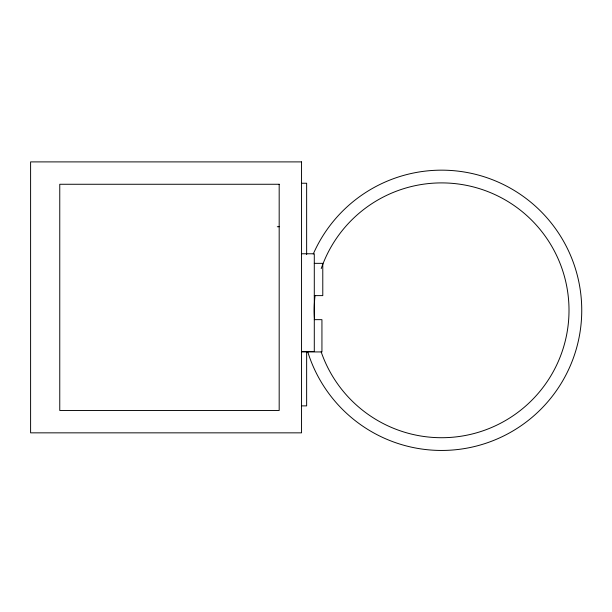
<?xml version="1.0" encoding="UTF-8"?>
<svg xmlns="http://www.w3.org/2000/svg" width="612" height="612" viewBox="0 0 612 612"><rect width="100%" height="100%" fill="white"/><g stroke="black" fill="none" stroke-linecap="round" stroke-linejoin="round"><path stroke-width="0.92" d="M301.548 183.24L306.643 183.24L306.643 254.523M277.29 226.731L279.179 226.731M301.548 253.773L314.293 253.773L314.293 351.449L301.548 351.449M314.293 263.344L322.784 263.344L322.784 295.619L314.293 295.619M314.293 319.655L321.935 319.655L321.935 351.931L301.548 351.931M301.548 405.878L306.643 405.878L306.643 351.41M313.245 254.049A140.148 140.148 0 0 1 531.813 203.054A140.148 140.148 0 0 1 519.014 427.13A140.148 140.148 0 0 1 307.675 351.586M321.216 268.599A127.403 127.403 0 0 1 517.194 207.751A127.403 127.403 0 0 1 517.071 412.955A127.403 127.403 0 0 1 321.162 351.869M314.514 319.28A127.403 127.403 0 0 1 315.065 295.466M301.548 161.897L30.6 161.897L30.6 432.845L301.548 432.845L301.548 161.897M279.179 184.266L59.762 184.266L59.762 410.476L279.179 410.476L279.179 184.266"/></g></svg>
